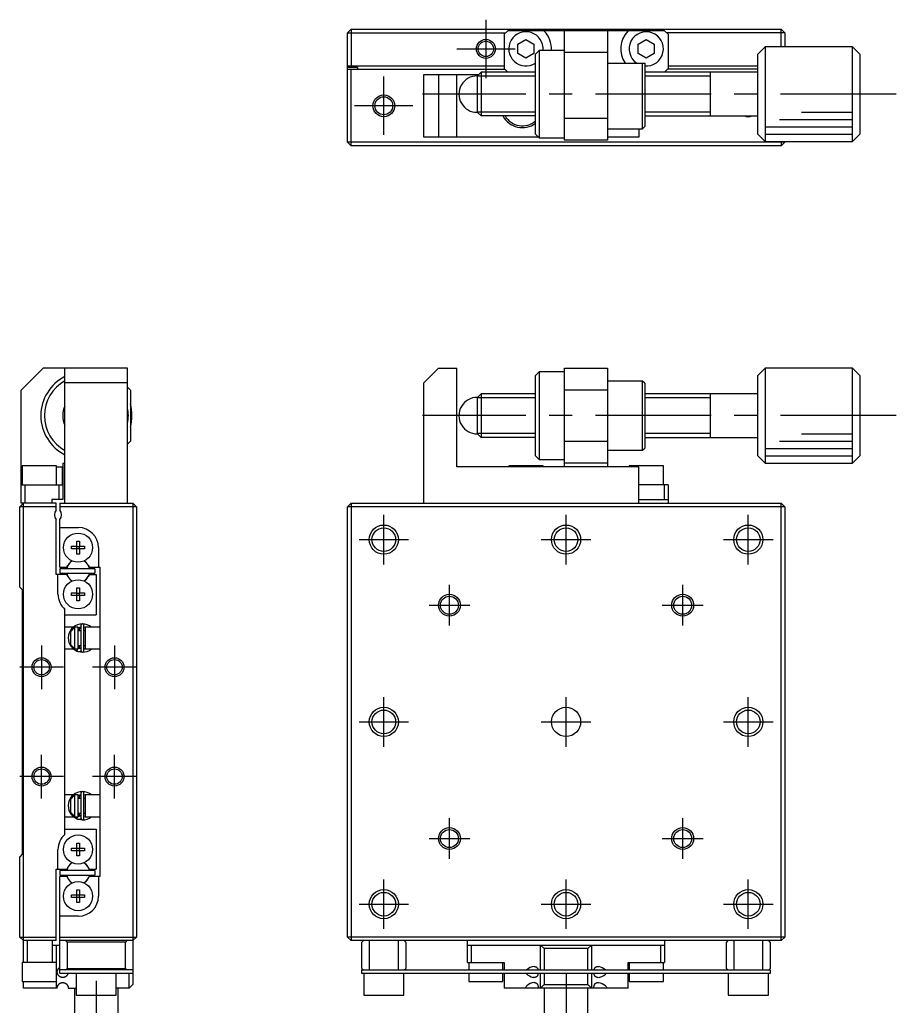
# Model space of a CAD drawing. Extents: x 0 to 259, y -8 to 199.
# Drawn here: x 0 to 120.2, y 64 to 199.3 of the extents above; entities that cross this region are included whole.
import ezdxf

# ---------------------------------------------------------------- set-up
doc = ezdxf.new("R2010")
doc.units = 0
doc.header["$LTSCALE"] = 0.5
doc.linetypes.add('CENTER', pattern=[50.8, 31.75, -6.35, 6.35, -6.35])
for name, color, linetype in [('MSM_CENTER', 1, 'CENTER'), ('MSM_CONTINUOUS', 7, 'CONTINUOUS'), ('MSM_NARROW', 5, 'CONTINUOUS')]:
    doc.layers.add(name, color=color, linetype=linetype)

msp = doc.modelspace()

# ---------------------------------------------------------------- linework, layer by layer
at = {"layer": 'MSM_CENTER'}
for p, q in [((63.944929, 199.299999), (63.944929, 191.300001)), ((59.94493, 195.300001), (67.944929, 195.300001)), ((49.944929, 183.500001), (49.944929, 191.499999)), ((120.244929, 189.1), (55.244929, 189.1)), ((53.944928, 187.499999), (45.944929, 187.499999)), ((120.244929, 145), (55.244929, 145)), ((49.944929, 124.6), (49.944929, 131.4)), ((74.944929, 124.6), (74.944929, 131.4)), ((99.944929, 124.6), (99.944929, 131.4)), ((46.544929, 128), (53.344929, 128)), ((71.544929, 128), (78.344929, 128)), ((96.544929, 128), (103.344929, 128)), ((58.944929, 116.2), (58.944929, 121.8)), ((90.944929, 116.2), (90.944929, 121.8)), ((56.144929, 119), (61.744929, 119)), ((88.144929, 119), (93.744929, 119)), ((3, 113.500001), (3, 107.499999)), ((13, 113.500001), (13, 107.499999)), ((6.000002, 110.5), (-0.000001, 110.5)), ((16.000002, 110.5), (9.999999, 110.5)), ((49.944929, 99.6), (49.944929, 106.4)), ((74.944929, 99.6), (74.944929, 106.4)), ((99.944929, 99.6), (99.944929, 106.4)), ((46.544929, 103), (53.344929, 103)), ((71.544929, 103), (78.344929, 103)), ((96.544929, 103), (103.344929, 103)), ((3, 92.499999), (3, 98.500001)), ((13, 92.499999), (13, 98.500001)), ((6.000002, 95.5), (-0.000001, 95.5)), ((16.000002, 95.5), (9.999999, 95.5)), ((58.944929, 84.2), (58.944929, 89.8)), ((90.944929, 84.2), (90.944929, 89.8)), ((56.144929, 87), (61.744929, 87)), ((88.144929, 87), (93.744929, 87)), ((49.944929, 74.6), (49.944929, 81.4)), ((74.944929, 74.6), (74.944929, 81.4)), ((99.944929, 74.6), (99.944929, 81.4)), ((46.544929, 78), (53.344929, 78)), ((71.544929, 78), (78.344929, 78)), ((96.544929, 78), (103.344929, 78)), ((74.944929, 68.5), (74.944929, 51.5)), ((10.5, 67.5), (10.5, 51.5))]:
    msp.add_line(p, q, dxfattribs=at)
at = {"layer": 'MSM_CONTINUOUS'}
for p, q in [((44.944929, 197.5), (45.444929, 198)), ((45.444929, 198), (45.444929, 193)), ((45.444929, 198), (104.444929, 198)), ((66.944929, 197.8), (66.444929, 197.3)), ((88.444929, 197.8), (66.944929, 197.8)), ((71.992457, 197.8), (71.963085, 197.730821)), ((74.744929, 182.8), (74.744929, 197.8)), ((80.644929, 197.8), (80.644929, 182.8)), ((83.426774, 197.730821), (83.397402, 197.8)), ((88.944929, 197.3), (88.444929, 197.8)), ((104.444929, 195.6), (104.444929, 198)), ((104.944929, 197.5), (104.444929, 198)), ((44.944929, 182.5), (44.944929, 197.5)), ((44.944929, 197.5), (66.644929, 197.5)), ((66.444929, 197.3), (66.444929, 192.6)), ((68.344929, 195.935085), (69.444929, 196.570171)), ((69.444929, 196.570171), (70.544929, 195.935085)), ((84.844929, 195.935085), (85.944929, 196.570171)), ((85.944929, 196.570171), (87.044929, 195.935085)), ((104.944929, 197.5), (88.744929, 197.5)), ((88.944929, 197.3), (88.944929, 192.6)), ((104.944929, 197.5), (104.944929, 195.6)), ((68.344929, 194.664915), (68.344929, 195.935085)), ((70.544929, 195.935085), (70.544929, 194.664915)), ((71.244929, 195.1), (70.744929, 194.6)), ((71.244929, 195.1), (71.244929, 183.1)), ((74.744929, 195.1), (71.244929, 195.1)), ((84.844929, 194.664915), (84.844929, 195.935085)), ((87.044929, 195.935085), (87.044929, 194.664915)), ((102.244929, 195.6), (101.244929, 194.6)), ((102.244929, 195.6), (102.244929, 182.6)), ((114.244929, 195.6), (102.244929, 195.6)), ((114.244929, 182.6), (114.244929, 195.6)), ((115.244929, 194.6), (114.244929, 195.6)), ((69.444929, 194.029829), (68.344929, 194.664915)), ((70.544929, 194.664915), (69.444929, 194.029829)), ((70.744929, 183.6), (70.744929, 194.6)), ((80.644929, 194.8), (74.744929, 194.8)), ((85.944929, 194.029829), (84.844929, 194.664915)), ((87.044929, 194.664915), (85.944929, 194.029829)), ((101.244929, 183.6), (101.244929, 194.6)), ((115.244929, 194.6), (115.244929, 183.6)), ((44.944929, 193), (66.444929, 193)), ((46.344929, 192.75), (44.944929, 192.75)), ((44.944929, 192.5), (66.544929, 192.5)), ((45.444929, 182), (45.444929, 192.5)), ((46.344929, 192.75), (46.344929, 192.5)), ((66.444929, 192.6), (66.944929, 192.1)), ((80.644929, 193.35), (85.744929, 193.35)), ((85.444929, 184.35), (85.444929, 193.35)), ((85.744929, 193.35), (85.744929, 184.65)), ((88.444929, 192.1), (88.944929, 192.6)), ((101.244929, 192.5), (88.844929, 192.5)), ((88.944929, 193), (101.244929, 193)), ((55.444929, 183.2), (55.444929, 191.8)), ((55.444929, 191.8), (62.986429, 191.8)), ((57.444929, 191.8), (57.444929, 183.2)), ((59.944929, 183.2), (59.944929, 191.8)), ((62.744929, 191.5585), (63.286429, 192.1)), ((62.744929, 191.5585), (62.744929, 186.6415)), ((63.286429, 192.1), (63.286429, 186.1)), ((70.74493, 192.1), (63.286429, 192.1)), ((101.244929, 192.1), (85.744929, 192.1)), ((94.744929, 186.099995), (94.744929, 192.100005)), ((63.286429, 186.1), (62.744929, 186.6415)), ((70.74493, 186.1), (63.286429, 186.1)), ((74.744929, 185.8), (80.644929, 185.8)), ((85.744929, 186.1), (101.244929, 186.1)), ((80.644929, 184.35), (85.444929, 184.35)), ((84.944929, 184.35), (84.944929, 183.2)), ((85.444929, 184.35), (85.744929, 184.65)), ((71.144929, 183.2), (55.444929, 183.2)), ((70.744929, 183.6), (71.244929, 183.1)), ((71.244929, 183.1), (74.744929, 183.1)), ((80.644929, 182.8), (74.744929, 182.8)), ((84.944929, 183.2), (80.644929, 183.2)), ((101.244929, 183.6), (102.244929, 182.6)), ((114.244929, 182.6), (115.244929, 183.6)), ((104.944929, 182.5), (44.944929, 182.5)), ((45.444929, 182), (44.944929, 182.5)), ((104.444929, 182), (45.444929, 182)), ((102.244929, 182.6), (114.244929, 182.6)), ((104.444929, 182.6), (104.444929, 182)), ((104.944929, 182.5), (104.444929, 182)), ((104.944929, 182.6), (104.944929, 182.5)), ((3.2, 151.5), (0.2, 148.5)), ((14.8, 151.5), (3.2, 151.5)), ((6.2, 133), (6.2, 151.5)), ((14.8, 133), (14.8, 151.5)), ((57.444929, 151.5), (55.444929, 149.5)), ((57.444929, 151.5), (59.944929, 151.5)), ((59.944929, 138), (59.944929, 151.5)), ((71.244929, 151), (70.744929, 150.5)), ((70.744929, 139.5), (70.744929, 150.5)), ((71.244929, 151), (71.244929, 139)), ((74.744929, 151), (71.244929, 151)), ((74.744929, 151.5), (80.644929, 151.5)), ((74.744929, 138), (74.744929, 151.5)), ((80.644929, 151.5), (80.644929, 138)), ((102.244929, 151.5), (101.244929, 150.5)), ((101.244929, 139.5), (101.244929, 150.5)), ((102.244929, 151.5), (102.244929, 138.5)), ((114.244929, 151.5), (102.244929, 151.5)), ((114.244929, 138.5), (114.244929, 151.5)), ((115.244929, 150.5), (114.244929, 151.5)), ((115.244929, 150.5), (115.244929, 139.5)), ((14.8, 149.5), (6.2, 149.5)), ((15.2, 148.5), (14.8, 148.9)), ((55.444929, 133), (55.444929, 149.5)), ((85.444929, 149.75), (80.644929, 149.75)), ((85.444929, 140.25), (85.444929, 149.75)), ((85.744929, 149.45), (85.444929, 149.75)), ((85.744929, 149.45), (85.744929, 140.55)), ((0.2, 133), (0.2, 148.5)), ((15.2, 148.5), (15.2, 141.5)), ((62.744929, 147.4585), (63.286429, 148)), ((63.286429, 148), (63.286429, 142)), ((70.74493, 148), (63.286429, 148)), ((80.644929, 148.5), (74.744929, 148.5)), ((101.244929, 148), (85.744949, 148)), ((94.744929, 141.999995), (94.744929, 148.000005)), ((62.744929, 147.4585), (62.744929, 142.5415)), ((63.286429, 142), (62.744929, 142.5415)), ((14.8, 141.1), (15.2, 141.5)), ((70.74493, 142), (63.286429, 142)), ((74.744929, 141.5), (80.644929, 141.5)), ((85.744949, 142), (101.244929, 142)), ((70.744929, 139.5), (71.244929, 139)), ((80.644929, 140.25), (85.444929, 140.25)), ((85.444929, 140.25), (85.744929, 140.55)), ((101.244929, 139.5), (102.244929, 138.5)), ((114.244929, 138.5), (115.244929, 139.5)), ((5.05, 138.1), (0.35, 138.1)), ((0.35, 138.1), (0.35, 135.5)), ((5.05, 135.5), (5.05, 138.1)), ((5.9, 138.5), (5.9, 133.5)), ((5.9, 138.5), (6.2, 138.5)), ((71.794929, 138.1), (67.094929, 138.1)), ((67.094929, 138.1), (67.094929, 138)), ((71.244929, 139), (74.744929, 139)), ((71.794929, 138), (71.794929, 138.1)), ((80.644929, 138.5), (74.744929, 138.5)), ((88.294929, 138.1), (83.594929, 138.1)), ((83.594929, 138.1), (83.594929, 138)), ((88.294929, 135.5), (88.294929, 138.1)), ((102.244929, 138.5), (114.244929, 138.5)), ((0.2, 138), (0.35, 138)), ((0.269179, 138), (0.269179, 135.5)), ((5.05, 138), (5.9, 138)), ((5.859736, 135.5), (5.859736, 138)), ((84.944929, 138), (59.944929, 138)), ((84.944929, 133), (84.944929, 138)), ((0.2, 135.5), (5.9, 135.5)), ((0.7, 135.5), (0.7, 133)), ((5.4, 133.5), (5.4, 135.5)), ((88.944929, 135.5), (84.944929, 135.5)), ((88.444929, 133.5), (88.444929, 135.5)), ((88.944929, 135.5), (88.944929, 133)), ((0.5, 133), (0, 132.5)), ((5, 133), (0.2, 133)), ((0.5, 70), (0.5, 133)), ((4.4, 133.5), (4.4, 133)), ((5.9, 133.5), (4.4, 133.5)), ((5, 132.061438), (5, 133)), ((5.5, 133), (5.5, 132.061438)), ((5.5, 133), (15.5, 133)), ((15.5, 133), (15.5, 67)), ((16, 132.5), (15.5, 133)), ((45.444929, 133), (44.944929, 132.5)), ((45.444929, 133), (45.444929, 73)), ((45.444929, 133), (104.444929, 133)), ((84.944929, 133.5), (88.944929, 133.5)), ((104.444929, 73), (104.444929, 133)), ((104.944929, 132.5), (104.444929, 133)), ((5, 132.5), (0, 132.5)), ((0, 121.5), (0, 132.5)), ((16, 132.5), (5.5, 132.5)), ((16, 132.5), (16, 73.5)), ((44.944929, 73.5), (44.944929, 132.5)), ((104.944929, 132.5), (44.944929, 132.5)), ((104.944929, 132.5), (104.944929, 73.5)), ((5, 123.2), (5, 130.738562)), ((5.5, 124.2), (5.5, 130.738562)), ((5.5, 129.65), (8.05, 129.65)), ((7.82, 127.786361), (8.18, 127.786361)), ((7.82, 127.08), (7.82, 127.786361)), ((8.18, 127.786361), (8.18, 127.08)), ((7.113639, 127.08), (7.82, 127.08)), ((7.113639, 126.72), (7.113639, 127.08)), ((7.82, 126.72), (7.113639, 126.72)), ((7.830372, 127.069628), (7.82, 127.08)), ((7.830372, 126.730372), (7.82, 126.72)), ((7.82, 126.013639), (7.82, 126.72)), ((8.18, 126.013639), (7.82, 126.013639)), ((7.830372, 127.069628), (8.169628, 127.069628)), ((7.830372, 126.730372), (7.830372, 127.069628)), ((8.169628, 126.730372), (7.830372, 126.730372)), ((8.169628, 127.069628), (8.18, 127.08)), ((8.169628, 127.069628), (8.169628, 126.730372)), ((8.169628, 126.730372), (8.18, 126.72)), ((8.18, 127.08), (8.886361, 127.08)), ((8.18, 126.72), (8.18, 126.013639)), ((8.886361, 126.72), (8.18, 126.72)), ((8.886361, 127.08), (8.886361, 126.72)), ((10.8, 126.9), (10.8, 124.2)), ((6.449194, 123.2), (5, 123.2)), ((5.25, 120.5), (5.25, 123.2)), ((5.5, 124.2), (6.449194, 124.2)), ((10.3, 124), (5.5, 124)), ((5.5, 124), (5.5, 123.4)), ((5.5, 123.4), (10.3, 123.4)), ((6.449194, 124.2), (6.59936, 124.460095)), ((6.59936, 122.939905), (6.449194, 123.2)), ((9.40064, 124.460095), (9.550806, 124.2)), ((9.550806, 123.2), (9.40064, 122.939905)), ((9.550806, 124.2), (11, 124.2)), ((9.550806, 123.2), (10.5, 123.2)), ((10.3, 124), (10.3, 123.4)), ((10.5, 123.2), (10.5, 117.7)), ((11, 124.2), (11, 81.8)), ((0, 121.5), (0.35, 121.15)), ((0.35, 121.15), (0.35, 84.85)), ((7.113639, 120.32), (7.113639, 120.68)), ((7.113639, 120.68), (7.82, 120.68)), ((7.82, 121.386361), (8.18, 121.386361)), ((7.82, 120.68), (7.82, 121.386361)), ((7.830372, 120.669628), (7.82, 120.68)), ((7.830372, 120.669628), (8.169628, 120.669628)), ((7.830372, 120.330372), (7.830372, 120.669628)), ((8.169628, 120.669628), (8.18, 120.68)), ((8.169628, 120.669628), (8.169628, 120.330372)), ((8.18, 121.386361), (8.18, 120.68)), ((8.18, 120.68), (8.886361, 120.68)), ((8.886361, 120.68), (8.886361, 120.32)), ((7.82, 120.32), (7.113639, 120.32)), ((7.830372, 120.330372), (7.82, 120.32)), ((7.82, 119.613639), (7.82, 120.32)), ((8.18, 119.613639), (7.82, 119.613639)), ((8.169628, 120.330372), (7.830372, 120.330372)), ((8.169628, 120.330372), (8.18, 120.32)), ((8.18, 120.32), (8.18, 119.613639)), ((8.886361, 120.32), (8.18, 120.32)), ((6.2, 87.579062), (6.2, 118.420938)), ((6.2, 117.7), (10.5, 117.7)), ((7.363755, 116), (6.2, 116)), ((7, 115.416515), (7.5, 115.945683)), ((7, 113.583485), (7, 115.416515)), ((7.5, 116), (7.5, 113)), ((8, 116), (7.5, 116)), ((7.835914, 116.287581), (7.817922, 116.279781)), ((7.830161, 116.284219), (7.826812, 116.283663)), ((7.892355, 116.309821), (7.835469, 116.28844)), ((7.988705, 115.929805), (8.003249, 115.935571)), ((7.999842, 115.93521), (8.404957, 116.043689)), ((8, 113), (8, 116)), ((8.405, 115.5), (8, 115.5)), ((8.003249, 115.935571), (8.017511, 115.940387)), ((8.017511, 115.940387), (8.032003, 115.944472)), ((8.032003, 115.944472), (8.04669, 115.947816)), ((8.04669, 115.947816), (8.061532, 115.950406)), ((8.061532, 115.950406), (8.07649, 115.952236)), ((8.07649, 115.952236), (8.091526, 115.9533)), ((8.091526, 115.9533), (8.1066, 115.953595)), ((8.1066, 115.953595), (8.121672, 115.953118)), ((8.121672, 115.953118), (8.136702, 115.951872)), ((8.136702, 115.951872), (8.15165, 115.949859)), ((8.15165, 115.949859), (8.166477, 115.947085)), ((8.166477, 115.947085), (8.181143, 115.943559)), ((8.181143, 115.943559), (8.19561, 115.939291)), ((8.19561, 115.939291), (8.209841, 115.934293)), ((8.2, 115.5), (8.2, 115.938184)), ((8.209841, 115.934293), (8.223799, 115.92858)), ((8.223799, 115.92858), (8.237448, 115.922167)), ((8.237448, 115.922167), (8.250754, 115.915074)), ((8.250754, 115.915074), (8.263683, 115.90732)), ((8.263683, 115.90732), (8.276203, 115.898926)), ((8.276203, 115.898926), (8.288284, 115.889917)), ((8.288284, 115.889917), (8.299897, 115.880316)), ((8.299897, 115.880316), (8.311014, 115.870149)), ((8.311014, 115.870149), (8.321609, 115.859444)), ((8.321609, 115.859444), (8.331657, 115.848229)), ((8.331657, 115.848229), (8.341136, 115.836532)), ((8.341136, 115.836532), (8.350023, 115.824383)), ((8.350023, 115.824383), (8.3583, 115.811814)), ((8.3583, 115.811814), (8.365948, 115.798857)), ((8.365948, 115.798857), (8.37295, 115.785542)), ((8.37295, 115.785542), (8.379291, 115.771903)), ((8.379291, 115.771903), (8.384957, 115.757974)), ((8.384957, 115.757974), (8.389937, 115.743787)), ((8.389937, 115.743787), (8.39422, 115.729378)), ((8.39422, 115.729378), (8.397798, 115.714779)), ((8.397798, 115.714779), (8.400662, 115.700027)), ((8.400662, 115.700027), (8.402807, 115.685156)), ((8.402807, 115.685156), (8.404229, 115.6702)), ((8.404229, 115.6702), (8.404924, 115.655196)), ((8.404924, 115.655196), (8.405, 115.648501)), ((8.405, 116.25), (8.405, 112.75)), ((8.795, 112.75), (8.795, 116.25)), ((9, 115.5), (8.795, 115.5)), ((8.795056, 116.043366), (9.000246, 116.003369)), ((9, 116), (9, 113)), ((11, 116), (9, 116)), ((9.000246, 116.003369), (9.012433, 116.000086)), ((6.2, 113), (7.363385, 113)), ((7.5, 113.054317), (7, 113.583485)), ((7.5, 113), (8, 113)), ((7.806308, 112.72537), (7.827183, 112.716189)), ((7.826603, 112.716381), (7.894304, 112.9398)), ((7.832084, 112.727548), (7.831879, 112.722003)), ((7.831879, 112.722003), (7.832208, 112.717582)), ((7.83282, 112.734179), (7.832084, 112.727548)), ((7.832208, 112.717582), (7.8327, 112.71535)), ((7.8327, 112.71535), (7.83474, 112.711983)), ((7.834084, 112.741853), (7.83282, 112.734179)), ((7.835867, 112.750517), (7.834084, 112.741853)), ((7.83474, 112.711983), (7.835469, 112.71156)), ((7.835469, 112.71156), (7.865636, 112.699506)), ((7.838156, 112.760116), (7.835867, 112.750517)), ((7.840938, 112.770584), (7.838156, 112.760116)), ((7.844192, 112.781853), (7.840938, 112.770584)), ((7.847899, 112.793847), (7.844192, 112.781853)), ((7.852032, 112.806486), (7.847899, 112.793847)), ((7.856565, 112.819686), (7.852032, 112.806486)), ((7.861467, 112.83336), (7.856565, 112.819686)), ((7.866706, 112.847417), (7.861467, 112.83336)), ((7.865636, 112.699506), (7.898055, 112.688347)), ((7.872247, 112.861763), (7.866706, 112.847417)), ((7.878053, 112.876303), (7.872247, 112.861763)), ((7.884085, 112.890939), (7.878053, 112.876303)), ((7.890303, 112.905575), (7.884085, 112.890939)), ((7.884953, 112.692304), (8.572408, 112.556344)), ((7.896667, 112.920113), (7.890303, 112.905575)), ((7.894304, 112.9398), (7.924495, 113.000001)), ((7.903133, 112.934457), (7.896667, 112.920113)), ((7.898055, 112.688347), (7.930982, 112.678824)), ((7.909658, 112.948511), (7.903133, 112.934457)), ((7.9162, 112.962182), (7.909658, 112.948511)), ((7.922714, 112.975378), (7.9162, 112.962182)), ((7.929158, 112.988012), (7.922714, 112.975378)), ((7.935488, 113), (7.929158, 112.988012)), ((7.930982, 112.678824), (7.964334, 112.670961)), ((7.964334, 112.670961), (7.998028, 112.664776)), ((7.986649, 113.070034), (7.974361, 113.075362)), ((7.997025, 113.066788), (7.988705, 113.070195)), ((8.011205, 113.061643), (7.997025, 113.066788)), ((7.998028, 112.664776), (8.031983, 112.660284)), ((8, 113.5), (8.405, 113.5)), ((8.025628, 113.057227), (8.011205, 113.061643)), ((8.040257, 113.053552), (8.025628, 113.057227)), ((8.031983, 112.660284), (8.066115, 112.657494)), ((8.055054, 113.050628), (8.040257, 113.053552)), ((8.06998, 113.048465), (8.055054, 113.050628)), ((8.066115, 112.657494), (8.100341, 112.656415)), ((8.084995, 113.047067), (8.06998, 113.048465)), ((8.100059, 113.046438), (8.084995, 113.047067)), ((8.115133, 113.04658), (8.100059, 113.046438)), ((8.100341, 112.656415), (8.134577, 112.657047)), ((8.130176, 113.047492), (8.115133, 113.04658)), ((8.145149, 113.04917), (8.130176, 113.047492)), ((8.134577, 112.657047), (8.16874, 112.659389)), ((8.160013, 113.051609), (8.145149, 113.04917)), ((8.174729, 113.054801), (8.160013, 113.051609)), ((8.16874, 112.659389), (8.202746, 112.663436)), ((8.189259, 113.058736), (8.174729, 113.054801)), ((8.203566, 113.063403), (8.189259, 113.058736)), ((8.2, 113.061805), (8.2, 113.5)), ((8.202746, 112.663436), (8.236513, 112.669178)), ((8.217614, 113.068786), (8.203566, 113.063403)), ((8.231366, 113.074871), (8.217614, 113.068786)), ((8.244791, 113.08164), (8.231366, 113.074871)), ((8.236513, 112.669178), (8.269957, 112.676601)), ((8.257853, 113.089074), (8.244791, 113.08164)), ((8.270522, 113.097152), (8.257853, 113.089074)), ((8.269957, 112.676601), (8.302996, 112.685686)), ((8.282768, 113.105853), (8.270522, 113.097152)), ((8.294561, 113.115151), (8.282768, 113.105853)), ((8.305874, 113.125024), (8.294561, 113.115151)), ((8.302996, 112.685686), (8.335551, 112.696413)), ((8.316681, 113.135445), (8.305874, 113.125024)), ((8.326957, 113.146386), (8.316681, 113.135445)), ((8.336679, 113.157821), (8.326957, 113.146386)), ((8.335551, 112.696413), (8.367542, 112.708755)), ((8.345824, 113.16972), (8.336679, 113.157821)), ((8.354372, 113.182053), (8.345824, 113.16972)), ((8.362306, 113.194791), (8.354372, 113.182053)), ((8.369606, 113.207901), (8.362306, 113.194791)), ((8.367542, 112.708755), (8.398889, 112.722683)), ((8.376257, 113.221353), (8.369606, 113.207901)), ((8.382244, 113.235113), (8.376257, 113.221353)), ((8.387555, 113.24915), (8.382244, 113.235113)), ((8.392178, 113.26343), (8.387555, 113.24915)), ((8.396102, 113.277918), (8.392178, 113.26343)), ((8.399319, 113.292581), (8.396102, 113.277918)), ((8.398889, 112.722683), (8.406547, 112.726375)), ((8.401823, 113.307385), (8.399319, 113.292581)), ((8.403606, 113.322294), (8.401823, 113.307385)), ((8.404666, 113.337274), (8.403606, 113.322294)), ((8.405, 113.351499), (8.404666, 113.337274)), ((8.795, 113.5), (9, 113.5)), ((9.000203, 112.996632), (8.795023, 112.956318)), ((9, 113), (11, 113)), ((9.011431, 112.999678), (9.000203, 112.996632)), ((7.363755, 93), (6.2, 93)), ((7, 92.416515), (7.5, 92.945683)), ((7, 90.583485), (7, 92.416515)), ((7.5, 93), (7.5, 90)), ((8, 93), (7.5, 93)), ((7.835914, 93.287581), (7.817922, 93.279781)), ((7.830161, 93.284219), (7.826812, 93.283663)), ((7.892355, 93.309821), (7.835469, 93.28844)), ((7.988705, 92.929805), (8.003249, 92.935571)), ((7.999842, 92.93521), (8.404957, 93.043689)), ((8, 90), (8, 93)), ((8.405, 92.5), (8, 92.5)), ((8.003249, 92.935571), (8.017511, 92.940387)), ((8.017511, 92.940387), (8.032003, 92.944472)), ((8.032003, 92.944472), (8.04669, 92.947816)), ((8.04669, 92.947816), (8.061532, 92.950406)), ((8.061532, 92.950406), (8.07649, 92.952236)), ((8.07649, 92.952236), (8.091526, 92.9533)), ((8.091526, 92.9533), (8.1066, 92.953595)), ((8.1066, 92.953595), (8.121672, 92.953118)), ((8.121672, 92.953118), (8.136702, 92.951872)), ((8.136702, 92.951872), (8.15165, 92.949859)), ((8.15165, 92.949859), (8.166477, 92.947085)), ((8.166477, 92.947085), (8.181143, 92.943559)), ((8.181143, 92.943559), (8.19561, 92.939291)), ((8.19561, 92.939291), (8.209841, 92.934293)), ((8.2, 92.5), (8.2, 92.938184)), ((8.209841, 92.934293), (8.223799, 92.92858)), ((8.223799, 92.92858), (8.237448, 92.922167)), ((8.237448, 92.922167), (8.250754, 92.915074)), ((8.250754, 92.915074), (8.263683, 92.90732)), ((8.263683, 92.90732), (8.276203, 92.898926)), ((8.276203, 92.898926), (8.288284, 92.889917)), ((8.288284, 92.889917), (8.299897, 92.880316)), ((8.299897, 92.880316), (8.311014, 92.870149)), ((8.311014, 92.870149), (8.321609, 92.859444)), ((8.321609, 92.859444), (8.331657, 92.848229)), ((8.331657, 92.848229), (8.341136, 92.836532)), ((8.341136, 92.836532), (8.350023, 92.824383)), ((8.350023, 92.824383), (8.3583, 92.811814)), ((8.3583, 92.811814), (8.365948, 92.798857)), ((8.365948, 92.798857), (8.37295, 92.785542)), ((8.37295, 92.785542), (8.379291, 92.771903)), ((8.379291, 92.771903), (8.384957, 92.757974)), ((8.384957, 92.757974), (8.389937, 92.743787)), ((8.389937, 92.743787), (8.39422, 92.729378)), ((8.39422, 92.729378), (8.397798, 92.714779)), ((8.397798, 92.714779), (8.400662, 92.700027)), ((8.400662, 92.700027), (8.402807, 92.685156)), ((8.402807, 92.685156), (8.404229, 92.6702)), ((8.404229, 92.6702), (8.404924, 92.655196)), ((8.404924, 92.655196), (8.405, 92.648501)), ((8.405, 93.25), (8.405, 89.75)), ((8.795, 89.75), (8.795, 93.25)), ((9, 92.5), (8.795, 92.5)), ((8.795056, 93.043366), (9.000246, 93.003369)), ((9, 93), (9, 90)), ((11, 93), (9, 93)), ((9.000246, 93.003369), (9.012433, 93.000086)), ((6.2, 90), (7.363385, 90)), ((7.5, 90.054317), (7, 90.583485)), ((7.5, 90), (8, 90)), ((7.806308, 89.72537), (7.833303, 89.713553)), ((7.826603, 89.716381), (7.894304, 89.9398)), ((7.832084, 89.727548), (7.831879, 89.722003)), ((7.831879, 89.722003), (7.832208, 89.717582)), ((7.83282, 89.734179), (7.832084, 89.727548)), ((7.832208, 89.717582), (7.8327, 89.71535)), ((7.8327, 89.71535), (7.83474, 89.711983)), ((7.834084, 89.741853), (7.83282, 89.734179)), ((7.835867, 89.750517), (7.834084, 89.741853)), ((7.83474, 89.711983), (7.835469, 89.71156)), ((7.835469, 89.71156), (7.865636, 89.699506)), ((7.838156, 89.760116), (7.835867, 89.750517)), ((7.840938, 89.770584), (7.838156, 89.760116)), ((7.844192, 89.781853), (7.840938, 89.770584)), ((7.847899, 89.793847), (7.844192, 89.781853)), ((7.852032, 89.806486), (7.847899, 89.793847)), ((7.856565, 89.819686), (7.852032, 89.806486)), ((7.861467, 89.83336), (7.856565, 89.819686)), ((7.866706, 89.847417), (7.861467, 89.83336)), ((7.865636, 89.699506), (7.898055, 89.688347)), ((7.872247, 89.861763), (7.866706, 89.847417)), ((7.878053, 89.876303), (7.872247, 89.861763)), ((7.884085, 89.890939), (7.878053, 89.876303)), ((7.890303, 89.905575), (7.884085, 89.890939)), ((7.884953, 89.692304), (8.572408, 89.556344)), ((7.896667, 89.920113), (7.890303, 89.905575)), ((7.894304, 89.9398), (7.924495, 90.000001)), ((7.903133, 89.934457), (7.896667, 89.920113)), ((7.898055, 89.688347), (7.930982, 89.678824)), ((7.909658, 89.948511), (7.903133, 89.934457)), ((7.9162, 89.962182), (7.909658, 89.948511)), ((7.922714, 89.975378), (7.9162, 89.962182)), ((7.929158, 89.988012), (7.922714, 89.975378)), ((7.935488, 90), (7.929158, 89.988012)), ((7.930982, 89.678824), (7.964334, 89.670961)), ((7.964334, 89.670961), (7.998028, 89.664776)), ((7.986649, 90.070034), (7.974361, 90.075362)), ((7.997025, 90.066788), (7.988705, 90.070195)), ((8.011205, 90.061643), (7.997025, 90.066788)), ((7.998028, 89.664776), (8.031983, 89.660284)), ((8, 90.5), (8.405, 90.5)), ((8.025628, 90.057227), (8.011205, 90.061643)), ((8.040257, 90.053552), (8.025628, 90.057227)), ((8.031983, 89.660284), (8.066115, 89.657494)), ((8.055054, 90.050628), (8.040257, 90.053552)), ((8.06998, 90.048465), (8.055054, 90.050628)), ((8.066115, 89.657494), (8.100341, 89.656415)), ((8.084995, 90.047067), (8.06998, 90.048465)), ((8.100059, 90.046438), (8.084995, 90.047067)), ((8.115133, 90.04658), (8.100059, 90.046438)), ((8.100341, 89.656415), (8.134577, 89.657047)), ((8.130176, 90.047492), (8.115133, 90.04658)), ((8.145149, 90.04917), (8.130176, 90.047492)), ((8.134577, 89.657047), (8.16874, 89.659389)), ((8.160013, 90.051609), (8.145149, 90.04917)), ((8.174729, 90.054801), (8.160013, 90.051609)), ((8.16874, 89.659389), (8.202746, 89.663436)), ((8.189259, 90.058736), (8.174729, 90.054801)), ((8.203566, 90.063403), (8.189259, 90.058736)), ((8.2, 90.061805), (8.2, 90.5)), ((8.202746, 89.663436), (8.236513, 89.669178)), ((8.217614, 90.068786), (8.203566, 90.063403)), ((8.231366, 90.074871), (8.217614, 90.068786)), ((8.244791, 90.08164), (8.231366, 90.074871)), ((8.236513, 89.669178), (8.269957, 89.676601)), ((8.257853, 90.089074), (8.244791, 90.08164)), ((8.270522, 90.097152), (8.257853, 90.089074)), ((8.269957, 89.676601), (8.302996, 89.685686)), ((8.282768, 90.105853), (8.270522, 90.097152)), ((8.294561, 90.115151), (8.282768, 90.105853)), ((8.305874, 90.125024), (8.294561, 90.115151)), ((8.302996, 89.685686), (8.335551, 89.696413)), ((8.316681, 90.135445), (8.305874, 90.125024)), ((8.326957, 90.146386), (8.316681, 90.135445)), ((8.336679, 90.157821), (8.326957, 90.146386)), ((8.335551, 89.696413), (8.367542, 89.708755)), ((8.345824, 90.16972), (8.336679, 90.157821)), ((8.354372, 90.182053), (8.345824, 90.16972)), ((8.362306, 90.194791), (8.354372, 90.182053)), ((8.369606, 90.207901), (8.362306, 90.194791)), ((8.367542, 89.708755), (8.398889, 89.722683)), ((8.376257, 90.221353), (8.369606, 90.207901)), ((8.382244, 90.235113), (8.376257, 90.221353)), ((8.387555, 90.24915), (8.382244, 90.235113)), ((8.392178, 90.26343), (8.387555, 90.24915)), ((8.396102, 90.277918), (8.392178, 90.26343)), ((8.399319, 90.292581), (8.396102, 90.277918)), ((8.398889, 89.722683), (8.406547, 89.726375)), ((8.401823, 90.307385), (8.399319, 90.292581)), ((8.403606, 90.322294), (8.401823, 90.307385)), ((8.404666, 90.337274), (8.403606, 90.322294)), ((8.405, 90.351499), (8.404666, 90.337274)), ((8.795, 90.5), (9, 90.5)), ((9.000203, 89.996632), (8.795023, 89.956318)), ((9, 90), (11, 90)), ((9.011431, 89.999678), (9.000203, 89.996632)), ((6.2, 88.3), (10.5, 88.3)), ((10.5, 88.3), (10.5, 82.8)), ((5.25, 82.8), (5.25, 85.5)), ((7.113639, 85.32), (7.113639, 85.68)), ((7.113639, 85.68), (7.82, 85.68)), ((7.82, 85.32), (7.113639, 85.32)), ((7.82, 86.386361), (8.18, 86.386361)), ((7.82, 85.68), (7.82, 86.386361)), ((7.830372, 85.669628), (7.82, 85.68)), ((7.830372, 85.330372), (7.82, 85.32)), ((7.82, 84.613639), (7.82, 85.32)), ((7.830372, 85.669628), (8.169628, 85.669628)), ((7.830372, 85.330372), (7.830372, 85.669628)), ((8.169628, 85.330372), (7.830372, 85.330372)), ((8.169628, 85.669628), (8.18, 85.68)), ((8.169628, 85.669628), (8.169628, 85.330372)), ((8.169628, 85.330372), (8.18, 85.32)), ((8.18, 86.386361), (8.18, 85.68)), ((8.18, 85.68), (8.886361, 85.68)), ((8.18, 85.32), (8.18, 84.613639)), ((8.886361, 85.32), (8.18, 85.32)), ((8.886361, 85.68), (8.886361, 85.32)), ((0.35, 84.85), (0, 84.5)), ((0, 73.5), (0, 84.5)), ((8.18, 84.613639), (7.82, 84.613639)), ((5, 73), (5, 82.8)), ((5, 82.8), (6.449194, 82.8)), ((10.3, 82.6), (5.5, 82.6)), ((5.5, 82.6), (5.5, 82)), ((6.59936, 83.060095), (6.449194, 82.8)), ((9.550806, 82.8), (9.40064, 83.060095)), ((9.550806, 82.8), (10.5, 82.8)), ((10.3, 82.6), (10.3, 82)), ((5.5, 82), (10.3, 82)), ((5.5, 68.5), (5.5, 81.8)), ((6.449194, 81.8), (5.5, 81.8)), ((6.449194, 81.8), (6.59936, 81.539905)), ((9.40064, 81.539905), (9.550806, 81.8)), ((11, 81.8), (9.550806, 81.8)), ((10.8, 81.8), (10.8, 79.1)), ((7.82, 79.986361), (8.18, 79.986361)), ((7.82, 79.28), (7.82, 79.986361)), ((8.18, 79.986361), (8.18, 79.28)), ((7.113639, 78.92), (7.113639, 79.28)), ((7.113639, 79.28), (7.82, 79.28)), ((7.82, 78.92), (7.113639, 78.92)), ((7.830372, 79.269628), (7.82, 79.28)), ((7.830372, 78.930372), (7.82, 78.92)), ((7.82, 78.213639), (7.82, 78.92)), ((7.830372, 79.269628), (8.169628, 79.269628)), ((7.830372, 78.930372), (7.830372, 79.269628)), ((8.169628, 78.930372), (7.830372, 78.930372)), ((8.169628, 79.269628), (8.18, 79.28)), ((8.169628, 79.269628), (8.169628, 78.930372)), ((8.169628, 78.930372), (8.18, 78.92)), ((8.18, 79.28), (8.886361, 79.28)), ((8.886361, 78.92), (8.18, 78.92)), ((8.18, 78.92), (8.18, 78.213639)), ((8.886361, 79.28), (8.886361, 78.92)), ((8.18, 78.213639), (7.82, 78.213639)), ((8.05, 76.35), (5.5, 76.35)), ((0, 73.5), (5, 73.5)), ((0, 73.5), (0.5, 73)), ((5.5, 73.5), (16, 73.5)), ((16, 73.5), (15.5, 73)), ((44.944929, 73.5), (45.444929, 73)), ((104.944929, 73.5), (44.944929, 73.5)), ((104.444929, 73), (104.944929, 73.5)), ((5, 73), (0.5, 73)), ((1, 73), (1, 70)), ((4.5, 70), (4.5, 73)), ((4.5, 72.4), (5.5, 72.4)), ((5, 72.4), (5, 70)), ((15.5, 73), (5.5, 73)), ((6.5, 72.8), (6.3, 73)), ((6.5, 72.8), (6.5, 69.2)), ((14.5, 72.8), (6.5, 72.8)), ((14.7, 73), (14.5, 72.8)), ((14.5, 69.2), (14.5, 72.8)), ((104.444929, 73), (45.444929, 73)), ((47.144929, 73), (46.944929, 72.8)), ((46.944929, 69.2), (46.944929, 72.8)), ((47.944929, 73), (47.944929, 69)), ((51.944929, 69), (51.944929, 73)), ((52.944929, 72.8), (52.744929, 73)), ((52.944929, 72.8), (52.944929, 69.2)), ((61.444929, 70), (61.444929, 73)), ((61.444929, 72.4), (88.444929, 72.4)), ((61.944929, 72.4), (61.944929, 70)), ((71.444929, 69), (71.444929, 72.4)), ((71.944929, 71.9), (71.444929, 72.4)), ((71.944929, 71.9), (71.944929, 69)), ((77.944929, 71.9), (71.944929, 71.9)), ((78.444929, 72.4), (77.944929, 71.9)), ((77.944929, 69), (77.944929, 71.9)), ((78.444929, 72.4), (78.444929, 69)), ((87.944929, 70), (87.944929, 72.4)), ((88.444929, 73), (88.444929, 70)), ((97.144929, 73), (96.944929, 72.8)), ((96.944929, 69.2), (96.944929, 72.8)), ((97.944929, 73), (97.944929, 69)), ((101.944929, 69), (101.944929, 73)), ((102.944929, 72.8), (102.744929, 73)), ((102.944929, 72.8), (102.944929, 69.2)), ((5.05, 70), (0.35, 70)), ((0.35, 70), (0.35, 67.4)), ((5.05, 67.4), (5.05, 70)), ((5.208668, 68.991242), (5.224886, 69.027174)), ((5.224886, 69.027174), (5.242377, 69.060941)), ((5.242377, 69.060941), (5.261019, 69.092806)), ((5.261019, 69.092806), (5.280689, 69.123029)), ((5.280689, 69.123029), (5.310361, 69.163527)), ((5.310361, 69.163527), (5.342169, 69.201376)), ((5.342169, 69.201376), (5.376062, 69.236674)), ((5.376062, 69.236674), (5.411992, 69.269516)), ((5.411992, 69.269516), (5.451087, 69.300823)), ((5.451087, 69.300823), (5.492395, 69.329586)), ((5.492395, 69.329586), (5.499838, 69.334326)), ((6.3, 69), (6.5, 69.2)), ((6.5, 69.2), (14.5, 69.2)), ((14.5, 69.2), (14.7, 69)), ((46.944929, 69.2), (47.144929, 69)), ((52.744929, 69), (52.944929, 69.2)), ((61.444929, 70), (66.444929, 70)), ((61.594929, 70), (61.594929, 69)), ((66.294929, 69), (66.294929, 70)), ((66.444929, 70), (66.444929, 69)), ((70.587337, 69.45), (70.589389, 69.449997)), ((70.589389, 69.449997), (70.624989, 69.448968)), ((70.624989, 69.448968), (70.659989, 69.446024)), ((70.659989, 69.446024), (70.694289, 69.441079)), ((70.694289, 69.441079), (70.727787, 69.434046)), ((70.727787, 69.434046), (70.760384, 69.424837)), ((70.760384, 69.424837), (70.791979, 69.413366)), ((70.791979, 69.413366), (70.82247, 69.399546)), ((70.82247, 69.399546), (70.846211, 69.386611)), ((70.846211, 69.386611), (70.869261, 69.37199)), ((70.869261, 69.37199), (70.891557, 69.355683)), ((70.891557, 69.355683), (70.913038, 69.337691)), ((70.913038, 69.337691), (70.933641, 69.318014)), ((70.933641, 69.318014), (70.953305, 69.296654)), ((70.953305, 69.296654), (70.971967, 69.273611)), ((70.971967, 69.273611), (70.987576, 69.251851)), ((70.987576, 69.251851), (71.002448, 69.228664)), ((71.002448, 69.228664), (71.016554, 69.204123)), ((71.016554, 69.204123), (71.029863, 69.178299)), ((71.029863, 69.178299), (71.042344, 69.151265)), ((71.042344, 69.151265), (71.053967, 69.123093)), ((71.053967, 69.123093), (71.064701, 69.093856)), ((71.064701, 69.093856), (71.074517, 69.063626)), ((71.074517, 69.063626), (71.083469, 69.03228)), ((71.083469, 69.03228), (71.091535, 69)), ((78.798324, 69), (78.80618, 69.031444)), ((78.80618, 69.031444), (78.814912, 69.062081)), ((78.814912, 69.062081), (78.824498, 69.091822)), ((78.824498, 69.091822), (78.834915, 69.120574)), ((78.834915, 69.120574), (78.846142, 69.148245)), ((78.846142, 69.148245), (78.858158, 69.174744)), ((78.858158, 69.174744), (78.870939, 69.19998)), ((78.870939, 69.19998), (78.886801, 69.227769)), ((78.886801, 69.227769), (78.903742, 69.253944)), ((78.903742, 69.253944), (78.921705, 69.278464)), ((78.921705, 69.278464), (78.940633, 69.301282)), ((78.940633, 69.301282), (78.96047, 69.322356)), ((78.96047, 69.322356), (78.981156, 69.34164)), ((78.981156, 69.34164), (79.004651, 69.360646)), ((79.004651, 69.360646), (79.029168, 69.377688)), ((79.029168, 69.377688), (79.054631, 69.392802)), ((79.054631, 69.392802), (79.080959, 69.406019)), ((79.080959, 69.406019), (79.108074, 69.417375)), ((79.108074, 69.417375), (79.135899, 69.426902)), ((79.135899, 69.426902), (79.173397, 69.436735)), ((79.173397, 69.436735), (79.212122, 69.443754)), ((79.212122, 69.443754), (79.251945, 69.448097)), ((79.251945, 69.448097), (79.292734, 69.449898)), ((79.292734, 69.449898), (79.302624, 69.45)), ((79.302624, 69.45), (79.419592, 69.441416)), ((83.444929, 69), (83.444929, 70)), ((83.444929, 70), (88.444929, 70)), ((83.594929, 70), (83.594929, 69)), ((88.294929, 69), (88.294929, 70)), ((96.944929, 69.2), (97.144929, 69)), ((102.744929, 69), (102.944929, 69.2)), ((5.150002, 68.699249), (5.150086, 68.711264)), ((5.15011, 68.687235), (5.150002, 68.699249)), ((5.150086, 68.711264), (5.15036, 68.723234)), ((5.150408, 68.675271), (5.15011, 68.687235)), ((5.15036, 68.723234), (5.150904, 68.736746)), ((5.150874, 68.663808), (5.150408, 68.675271)), ((5.151512, 68.652416), (5.150874, 68.663808)), ((5.150904, 68.736746), (5.151688, 68.750172)), ((5.152315, 68.641128), (5.151512, 68.652416)), ((5.151688, 68.750172), (5.1527, 68.763467)), ((5.153276, 68.629976), (5.152315, 68.641128)), ((5.1527, 68.763467), (5.153928, 68.776589)), ((5.154803, 68.615266), (5.153276, 68.629976)), ((5.153928, 68.776589), (5.155361, 68.789493)), ((5.156592, 68.60081), (5.154803, 68.615266)), ((5.155361, 68.789493), (5.156987, 68.802136)), ((5.158623, 68.58663), (5.156592, 68.60081)), ((5.156987, 68.802136), (5.159968, 68.821874)), ((5.160878, 68.572749), (5.158623, 68.58663)), ((5.159968, 68.821874), (5.163378, 68.841036)), ((5.163338, 68.559192), (5.160878, 68.572749)), ((5.165985, 68.54598), (5.163338, 68.559192)), ((5.163378, 68.841036), (5.16718, 68.859617)), ((5.172663, 68.516947), (5.165985, 68.54598)), ((5.16718, 68.859617), (5.171333, 68.877613)), ((5.171333, 68.877613), (5.175798, 68.895021)), ((5.180154, 68.48931), (5.172663, 68.516947)), ((5.175798, 68.895021), (5.180538, 68.911834)), ((5.188379, 68.462978), (5.180154, 68.48931)), ((5.180538, 68.911834), (5.193844, 68.952882)), ((5.197258, 68.437859), (5.188379, 68.462978)), ((5.193844, 68.952882), (5.208668, 68.991242)), ((5.206711, 68.413862), (5.197258, 68.437859)), ((5.216659, 68.390896), (5.206711, 68.413862)), ((5.23783, 68.347783), (5.216659, 68.390896)), ((5.260841, 68.307571), (5.23783, 68.347783)), ((5.285567, 68.269916), (5.260841, 68.307571)), ((5.317055, 68.228079), (5.285567, 68.269916)), ((5.350876, 68.189096), (5.317055, 68.228079)), ((5.386978, 68.152879), (5.350876, 68.189096)), ((5.425307, 68.119339), (5.386978, 68.152879)), ((5.464719, 68.08923), (5.425307, 68.119339)), ((5.506298, 68.06163), (5.464719, 68.08923)), ((15.5, 69), (5.5, 69)), ((15.5, 68.5), (5.5, 68.5)), ((5.549997, 68.036669), (5.506298, 68.06163)), ((5.595773, 68.014474), (5.549997, 68.036669)), ((5.645564, 67.994476), (5.595773, 68.014474)), ((5.69761, 67.977822), (5.645564, 67.994476)), ((5.751786, 67.964791), (5.69761, 67.977822)), ((5.79264, 67.957725), (5.751786, 67.964791)), ((5.834593, 67.952858), (5.79264, 67.957725)), ((5.877537, 67.950337), (5.834593, 67.952858)), ((5.921364, 67.950304), (5.877537, 67.950337)), ((5.966066, 67.952917), (5.921364, 67.950304)), ((6.011507, 67.958337), (5.966066, 67.952917)), ((6.057485, 67.966721), (6.011507, 67.958337)), ((6.091276, 67.974804), (6.057485, 67.966721)), ((6.125235, 67.984624), (6.091276, 67.974804)), ((6.159239, 67.99623), (6.125235, 67.984624)), ((6.193163, 68.00967), (6.159239, 67.99623)), ((6.224989, 68.024084), (6.193163, 68.00967)), ((6.256658, 68.040269), (6.224989, 68.024084)), ((6.288017, 68.058221), (6.256658, 68.040269)), ((6.318913, 68.077936), (6.288017, 68.058221)), ((6.349192, 68.099411), (6.318913, 68.077936)), ((6.378702, 68.12264), (6.349192, 68.099411)), ((6.4062, 68.146595), (6.378702, 68.12264)), ((6.43283, 68.172186), (6.4062, 68.146595)), ((6.458436, 68.199351), (6.43283, 68.172186)), ((6.476441, 68.220195), (6.458436, 68.199351)), ((6.493808, 68.241866), (6.476441, 68.220195)), ((6.510477, 68.264323), (6.493808, 68.241866)), ((6.526388, 68.287522), (6.510477, 68.264323)), ((6.541967, 68.312219), (6.526388, 68.287522)), ((6.556671, 68.337681), (6.541967, 68.312219)), ((6.570442, 68.363842), (6.556671, 68.337681)), ((6.583223, 68.390636), (6.570442, 68.363842)), ((6.594643, 68.417217), (6.583223, 68.390636)), ((6.60508, 68.444354), (6.594643, 68.417217)), ((6.614492, 68.471973), (6.60508, 68.444354)), ((6.622842, 68.5), (6.614492, 68.471973)), ((7.75, 68.5), (7.75, 65.5)), ((13.25, 65.5), (13.25, 68.5)), ((15, 66.5), (15, 68.5)), ((46.944929, 68.5), (46.944929, 69)), ((46.944929, 69), (102.944929, 69)), ((102.944929, 68.5), (46.944929, 68.5)), ((47.194929, 68.5), (47.194929, 65.5)), ((52.694929, 65.5), (52.694929, 68.5)), ((61.594929, 68.5), (61.594929, 67.4)), ((66.294929, 67.4), (66.294929, 68.5)), ((66.444929, 68.5), (66.444929, 66.5)), ((70.587212, 67.95), (70.455171, 67.960775)), ((70.608092, 67.950304), (70.587212, 67.95)), ((70.643638, 67.95234), (70.608092, 67.950304)), ((70.678545, 67.95638), (70.643638, 67.95234)), ((70.712707, 67.962511), (70.678545, 67.95638)), ((70.746019, 67.970818), (70.712707, 67.962511)), ((70.778373, 67.98139), (70.746019, 67.970818)), ((70.809665, 67.994311), (70.778373, 67.98139)), ((70.839786, 68.00967), (70.809665, 67.994311)), ((70.86346, 68.024084), (70.839786, 68.00967)), ((70.886372, 68.040269), (70.86346, 68.024084)), ((70.908457, 68.058221), (70.886372, 68.040269)), ((70.929649, 68.077936), (70.908457, 68.058221)), ((70.949883, 68.099411), (70.929649, 68.077936)), ((70.969092, 68.12264), (70.949883, 68.099411)), ((70.983882, 68.142771), (70.969092, 68.12264)), ((70.998024, 68.164129), (70.983882, 68.142771)), ((71.01149, 68.186663), (70.998024, 68.164129)), ((71.024254, 68.210321), (71.01149, 68.186663)), ((71.036289, 68.235052), (71.024254, 68.210321)), ((71.047567, 68.260803), (71.036289, 68.235052)), ((71.058063, 68.287522), (71.047567, 68.260803)), ((71.067811, 68.315316), (71.058063, 68.287522)), ((71.076812, 68.344137), (71.067811, 68.315316)), ((71.085052, 68.373881), (71.076812, 68.344137)), ((71.092519, 68.404444), (71.085052, 68.373881)), ((71.099201, 68.435721), (71.092519, 68.404444)), ((71.105084, 68.467607), (71.099201, 68.435721)), ((71.110156, 68.5), (71.105084, 68.467607)), ((71.444929, 66.5), (71.444929, 68.5)), ((71.944929, 68.5), (71.944929, 67)), ((77.944929, 67), (77.944929, 68.5)), ((78.444929, 68.5), (78.444929, 66.5)), ((78.783525, 68.475047), (78.779702, 68.5)), ((78.787814, 68.450424), (78.783525, 68.475047)), ((78.792565, 68.426183), (78.787814, 68.450424)), ((78.799308, 68.395872), (78.792565, 68.426183)), ((78.806837, 68.366211), (78.799308, 68.395872)), ((78.815136, 68.33728), (78.806837, 68.366211)), ((78.824187, 68.30916), (78.815136, 68.33728)), ((78.833973, 68.281932), (78.824187, 68.30916)), ((78.844476, 68.255677), (78.833973, 68.281932)), ((78.855679, 68.230476), (78.844476, 68.255677)), ((78.867565, 68.20641), (78.855679, 68.230476)), ((78.881955, 68.180369), (78.867565, 68.20641)), ((78.897279, 68.155689), (78.881955, 68.180369)), ((78.913493, 68.132404), (78.897279, 68.155689)), ((78.930552, 68.110549), (78.913493, 68.132404)), ((78.94841, 68.09016), (78.930552, 68.110549)), ((78.967022, 68.07127), (78.94841, 68.09016)), ((78.986343, 68.053915), (78.967022, 68.07127)), ((79.010647, 68.03494), (78.986343, 68.053915)), ((79.036026, 68.018016), (79.010647, 68.03494)), ((79.062396, 68.003101), (79.036026, 68.018016)), ((79.089675, 67.990151), (79.062396, 68.003101)), ((79.117779, 67.979122), (79.089675, 67.990151)), ((79.146625, 67.969972), (79.117779, 67.979122)), ((79.176132, 67.962657), (79.146625, 67.969972)), ((79.221059, 67.955006), (79.176132, 67.962657)), ((79.267454, 67.950899), (79.221059, 67.955006)), ((79.302657, 67.95), (79.267454, 67.950899)), ((80.429245, 68.499969), (80.357614, 68.420456)), ((83.444929, 66.5), (83.444929, 68.5)), ((83.594929, 68.5), (83.594929, 67.4)), ((88.294929, 67.4), (88.294929, 68.5)), ((97.194929, 68.5), (97.194929, 65.5)), ((102.694929, 65.5), (102.694929, 68.5)), ((102.944929, 69), (102.944929, 68.5)), ((0.35, 67.4), (5.05, 67.4)), ((0.5, 66.5), (0.5, 67.4)), ((5.15, 66.5), (0.5, 66.5)), ((5, 67.4), (5, 66.5)), ((5.15, 66.5), (5.150094, 66.511811)), ((5.150094, 66.511811), (5.150373, 66.523607)), ((5.150373, 66.523607), (5.150834, 66.535345)), ((5.150834, 66.535345), (5.151473, 66.546985)), ((5.151473, 66.546985), (5.152321, 66.558952)), ((5.152321, 66.558952), (5.153349, 66.57079)), ((5.153349, 66.57079), (5.154549, 66.582472)), ((5.154549, 66.582472), (5.15591, 66.593969)), ((5.15591, 66.593969), (5.158618, 66.613372)), ((5.158618, 66.613372), (5.161751, 66.63224)), ((5.161751, 66.63224), (5.165268, 66.650562)), ((5.165268, 66.650562), (5.169134, 66.668326)), ((5.169134, 66.668326), (5.173307, 66.68552)), ((5.173307, 66.68552), (5.177752, 66.702133)), ((5.177752, 66.702133), (5.187524, 66.734359)), ((5.187524, 66.734359), (5.198247, 66.76487)), ((5.198247, 66.76487), (5.209844, 66.79381)), ((5.209844, 66.79381), (5.222239, 66.821322)), ((5.222239, 66.821322), (5.235357, 66.847549)), ((5.235357, 66.847549), (5.24912, 66.872633)), ((5.24912, 66.872633), (5.274058, 66.913196)), ((5.274058, 66.913196), (5.300862, 66.951214)), ((5.300862, 66.951214), (5.329473, 66.986859)), ((5.329473, 66.986859), (5.359828, 67.020302)), ((5.359828, 67.020302), (5.404189, 67.06275)), ((5.404189, 67.06275), (5.451849, 67.101396)), ((5.451849, 67.101396), (5.502741, 67.136149)), ((5.502741, 67.136149), (5.544405, 67.160346)), ((5.544405, 67.160346), (5.588055, 67.182056)), ((5.588055, 67.182056), (5.63363, 67.201108)), ((5.63363, 67.201108), (5.681068, 67.217334)), ((5.681068, 67.217334), (5.72181, 67.228524)), ((5.72181, 67.228524), (5.763864, 67.237541)), ((5.763864, 67.237541), (5.807129, 67.244228)), ((5.807129, 67.244228), (5.851504, 67.248431)), ((5.851504, 67.248431), (5.896889, 67.249994)), ((5.896889, 67.249994), (5.939302, 67.248956)), ((5.939302, 67.248956), (5.982569, 67.245409)), ((5.982569, 67.245409), (6.026484, 67.239219)), ((6.026484, 67.239219), (6.07084, 67.230255)), ((6.07084, 67.230255), (6.115431, 67.218383)), ((6.115431, 67.218383), (6.160051, 67.203473)), ((6.160051, 67.203473), (6.196596, 67.188859)), ((6.196596, 67.188859), (6.232973, 67.172031)), ((6.232973, 67.172031), (6.268984, 67.152955)), ((6.268984, 67.152955), (6.296385, 67.13669)), ((6.296385, 67.13669), (6.323436, 67.119026)), ((6.323436, 67.119026), (6.350026, 67.099977)), ((6.350026, 67.099977), (6.376042, 67.079555)), ((6.376042, 67.079555), (6.400807, 67.058288)), ((6.400807, 67.058288), (6.424906, 67.035689)), ((6.424906, 67.035689), (6.448224, 67.011805)), ((6.448224, 67.011805), (6.470647, 66.986684)), ((6.470647, 66.986684), (6.492936, 66.959257)), ((6.492936, 66.959257), (6.514121, 66.93051)), ((6.514121, 66.93051), (6.53408, 66.900542)), ((6.53408, 66.900542), (6.55269, 66.869452)), ((6.55269, 66.869452), (6.567, 66.842937)), ((6.567, 66.842937), (6.580314, 66.815697)), ((6.580314, 66.815697), (6.592576, 66.787808)), ((6.592576, 66.787808), (6.603731, 66.75935)), ((6.603731, 66.75935), (6.614074, 66.729329)), ((6.614074, 66.729329), (6.623177, 66.698755)), ((6.623177, 66.698755), (6.630999, 66.66773)), ((6.630999, 66.66773), (6.6375, 66.636358)), ((6.6375, 66.636358), (6.642943, 66.602603)), ((6.642943, 66.602603), (6.646852, 66.568536)), ((6.646852, 66.568536), (6.64921, 66.534291)), ((6.64921, 66.534291), (6.65, 66.5)), ((6.65, 66.5), (7.75, 66.5)), ((7.5, 66.5), (7.5, 62.5)), ((15, 66.5), (13.25, 66.5)), ((13.5, 62.5), (13.5, 66.5)), ((15, 66.5), (15.5, 67)), ((61.594929, 67.4), (66.294929, 67.4)), ((83.444929, 66.5), (66.444929, 66.5)), ((69.381679, 66.5), (69.407501, 66.613372)), ((69.407501, 66.613372), (69.462238, 66.702133)), ((69.462238, 66.702133), (69.547107, 66.79381)), ((70.587328, 67.25), (70.625161, 67.248956)), ((70.625161, 67.248956), (70.665217, 67.245409)), ((70.665217, 67.245409), (70.704324, 67.239219)), ((70.704324, 67.239219), (70.74233, 67.230255)), ((70.74233, 67.230255), (70.779086, 67.218383)), ((70.779086, 67.218383), (70.814441, 67.203473)), ((70.814441, 67.203473), (70.838694, 67.190917)), ((70.838694, 67.190917), (70.862252, 67.17665)), ((70.862252, 67.17665), (70.885051, 67.160668)), ((70.885051, 67.160668), (70.907028, 67.142971)), ((70.907028, 67.142971), (70.928118, 67.123554)), ((70.928118, 67.123554), (70.948257, 67.102416)), ((70.948257, 67.102416), (70.967381, 67.079555)), ((70.967381, 67.079555), (70.983388, 67.057913)), ((70.983388, 67.057913), (70.998648, 67.034805)), ((70.998648, 67.034805), (71.013129, 67.010306)), ((71.013129, 67.010306), (71.026798, 66.984486)), ((71.026798, 66.984486), (71.039624, 66.957418)), ((71.039624, 66.957418), (71.051575, 66.929175)), ((71.051575, 66.929175), (71.062619, 66.899829)), ((71.062619, 66.899829), (71.072722, 66.869452)), ((71.072722, 66.869452), (71.080653, 66.842549)), ((71.080653, 66.842549), (71.087939, 66.814828)), ((71.087939, 66.814828), (71.094571, 66.786379)), ((71.094571, 66.786379), (71.100544, 66.757293)), ((71.100544, 66.757293), (71.105849, 66.727658)), ((71.105849, 66.727658), (71.110478, 66.697564)), ((71.110478, 66.697564), (71.114424, 66.667101)), ((71.114424, 66.667101), (71.11768, 66.636358)), ((71.11768, 66.636358), (71.120449, 66.602603)), ((71.120449, 66.602603), (71.122429, 66.568536)), ((71.122429, 66.568536), (71.123618, 66.534291)), ((71.123618, 66.534291), (71.124015, 66.5)), ((71.444929, 66.5), (71.944929, 67)), ((71.944929, 67), (77.944929, 67)), ((71.944929, 66.5), (71.944929, 62.5)), ((77.944929, 67), (78.444929, 66.5)), ((77.944929, 62.5), (77.944929, 66.5)), ((78.765844, 66.5), (78.766209, 66.532724)), ((78.766209, 66.532724), (78.767303, 66.565464)), ((78.767303, 66.565464), (78.769123, 66.598106)), ((78.769123, 66.598106), (78.771666, 66.630535)), ((78.771666, 66.630535), (78.774928, 66.662638)), ((78.774928, 66.662638), (78.778907, 66.694301)), ((78.778907, 66.694301), (78.7836, 66.725409)), ((78.7836, 66.725409), (78.789018, 66.755946)), ((78.789018, 66.755946), (78.795176, 66.785963)), ((78.795176, 66.785963), (78.802063, 66.815373)), ((78.802063, 66.815373), (78.809664, 66.844089)), ((78.809664, 66.844089), (78.81797, 66.872024)), ((78.81797, 66.872024), (78.826967, 66.899089)), ((78.826967, 66.899089), (78.836643, 66.925197)), ((78.836643, 66.925197), (78.849121, 66.955145)), ((78.849121, 66.955145), (78.862612, 66.983787)), ((78.862612, 66.983787), (78.877074, 67.01105)), ((78.877074, 67.01105), (78.892465, 67.036861)), ((78.892465, 67.036861), (78.908745, 67.061147)), ((78.908745, 67.061147), (78.925872, 67.083835)), ((78.925872, 67.083835), (78.945477, 67.106721)), ((78.945477, 67.106721), (78.96611, 67.127827)), ((78.96611, 67.127827), (78.987703, 67.147153)), ((78.987703, 67.147153), (79.010188, 67.164699)), ((79.010188, 67.164699), (79.033498, 67.180464)), ((79.033498, 67.180464), (79.057568, 67.194448)), ((79.057568, 67.194448), (79.08833, 67.209337)), ((79.08833, 67.209337), (79.120269, 67.221754)), ((79.120269, 67.221754), (79.153275, 67.23179)), ((79.153275, 67.23179), (79.187239, 67.239536)), ((79.187239, 67.239536), (79.222054, 67.245083)), ((79.222054, 67.245083), (79.257611, 67.248523)), ((79.257611, 67.248523), (79.293802, 67.249947)), ((79.293802, 67.249947), (79.302584, 67.25)), ((79.302584, 67.25), (79.449698, 67.236795)), ((80.336898, 66.79887), (80.426557, 66.703708)), ((80.426557, 66.703708), (80.485264, 66.606696)), ((80.485264, 66.606696), (80.50818, 66.5)), ((83.594929, 67.4), (88.294929, 67.4)), ((7.75, 65.5), (13.25, 65.5)), ((47.194929, 65.5), (52.694929, 65.5)), ((97.194929, 65.5), (102.694929, 65.5))]:
    msp.add_line(p, q, dxfattribs=at)
for centre, radius in [((63.94493, 195.300001), 1.0565), ((49.944928, 187.499999), 1.2295), ((8, 126.9), 2), ((49.944929, 128), 1.621), ((74.944929, 128), 1.621), ((99.944929, 128), 1.621), ((8, 120.5), 2), ((58.944929, 119), 1.2295), ((90.944929, 119), 1.2295), ((3, 110.5), 1.0565), ((13, 110.5), 1.0565), ((49.944929, 103), 1.621), ((74.944929, 103), 2), ((99.944929, 103), 1.621), ((3, 95.5), 1.0565), ((13, 95.5), 1.0565), ((58.944929, 87), 1.2295), ((90.944929, 87), 1.2295), ((8, 85.5), 2), ((8, 79.1), 2), ((49.944929, 78), 1.621), ((74.944929, 78), 1.621), ((99.944929, 78), 1.621)]:
    msp.add_circle(centre, radius, dxfattribs=at)
for centre, radius, start, end in [((69.444929, 195.3), 2.35, 355.117858, 303.58619652), ((69.444929, 195.3), 3.5, 356.724171, 43.989014), ((85.944929, 195.3), 3.5, 136.010986, 213.858437), ((85.944929, 195.3), 2.35, 265.117858, 236.07687135), ((62.744929, 189.1), 2.5, 89.05661378, 270.94338622), ((68.944929, 187.5), 3, 207.818139, 306.869898), ((68.944929, 187.5), 2.75, 210.603295, 310.885193), ((8.9, 145), 6, 116.743684, 243.256316), ((8.9, 145), 5.5, 119.400351, 240.599649), ((62.744929, 145), 2.5, 89.05661378, 270.94338622), ((8.9, 145), 3, 154.158067, 205.841933), ((8.9, 145), 6.5, 345.749967, 14.250033), ((8.9, 145), 6, 349.524686, 10.475314), ((5.75, 131.4), 1, 138.590378, 221.409622), ((4.75, 131.4), 1, 318.590378, 41.409622), ((8.05, 126.9), 2.75, 0, 90), ((8, 123.699999), 1.5875, 120.433182, 169.10688895), ((8.114905, 123.585095), 1.75, 121.881533, 150.00000699), ((8, 123.699999), 1.5875, 10.89309, 59.56681233), ((7.885095, 123.585095), 1.75, 30, 58.11848961), ((8, 123.699999), 1.5875, 190.893016, 239.56671758), ((8, 123.699999), 1.5875, 300.433263, 349.10696609), ((8.114905, 123.814905), 1.75, 210, 238.11845216), ((7.885095, 123.814905), 1.75, 301.881533, 330.00002684), ((8, 120.5), 2.75, 180, 229.114807), ((8.600314, 114.499859), 1.94403, 90.734734, 246.839517), ((8.6, 116.25), 0.195, 0, 180), ((8.601079, 114.503835), 1.939975, 50.469098, 89.286231), ((8.6, 112.75), 0.195, 180, 0), ((8.598173, 114.505171), 1.949107, 270.724667, 309.426223), ((8.600314, 91.499859), 1.94403, 90.734734, 246.839517), ((8.6, 93.25), 0.195, 0, 180), ((8.601079, 91.503835), 1.939975, 50.469098, 89.286231), ((8.6, 89.75), 0.195, 180, 0), ((8.598173, 91.505171), 1.949107, 270.724667, 309.426223), ((8, 85.5), 2.75, 130.885193, 180), ((8, 82.299999), 1.5875, 120.433182, 169.10688895), ((8.114905, 82.185095), 1.75, 121.881533, 150.00000699), ((8, 82.299999), 1.5875, 10.89309, 59.56681233), ((7.885095, 82.185095), 1.75, 30, 58.11848961), ((8, 82.299999), 1.5875, 190.893016, 239.56671758), ((8.114905, 82.414905), 1.75, 210, 238.11845216), ((8, 82.299999), 1.5875, 300.433263, 349.10696609), ((7.885095, 82.414905), 1.75, 301.881533, 330.00002684), ((8.05, 79.1), 2.75, 270, 0), ((70.769748, 67.620253), 1.838817, 95.693117, 131.386932), ((79.042144, 67.486812), 1.990715, 49.47983532, 79.07029629), ((70.81225, 69.806289), 1.879742, 224.02564064, 259.04943393), ((79.112649, 69.79413), 1.853893, 275.88266192, 312.18611397), ((70.778541, 65.399918), 1.859937, 95.90079989, 131.4590073), ((79.045297, 65.299852), 1.978709, 49.25077852, 78.20700869)]:
    msp.add_arc(centre, radius, start, end, dxfattribs=at)
at = {"layer": 'MSM_NARROW'}
for p, q in [((70.74493, 191.5585), (62.744929, 191.5585)), ((94.744929, 191.5585), (85.74493, 191.5585)), ((70.74493, 186.6415), (62.744929, 186.6415)), ((94.744929, 186.6415), (85.74493, 186.6415)), ((104.244929, 185.6), (114.244929, 185.6)), ((107.244929, 186.6), (114.244929, 186.6)), ((102.244929, 184.6), (114.244929, 184.6)), ((102.244929, 183.6), (114.244929, 183.6)), ((70.74493, 147.4585), (62.744929, 147.4585)), ((94.744929, 147.4585), (85.74493, 147.4585)), ((70.74493, 142.5415), (62.744929, 142.5415)), ((94.744929, 142.5415), (85.74493, 142.5415)), ((107.244929, 142.5), (114.244929, 142.5)), ((104.244929, 141.5), (114.244929, 141.5)), ((102.244929, 140.5), (114.244929, 140.5)), ((102.244929, 139.5), (114.244929, 139.5))]:
    msp.add_line(p, q, dxfattribs=at)
for centre, radius in [((63.94493, 195.300001), 1.3), ((49.944928, 187.499999), 1.5), ((49.944929, 128), 2), ((74.944929, 128), 2), ((99.944929, 128), 2), ((58.944929, 119), 1.5), ((90.944929, 119), 1.5), ((3, 110.5), 1.3), ((13, 110.5), 1.3), ((49.944929, 103), 2), ((99.944929, 103), 2), ((3, 95.5), 1.3), ((13, 95.5), 1.3), ((58.944929, 87), 1.5), ((90.944929, 87), 1.5), ((49.944929, 78), 2), ((74.944929, 78), 2), ((99.944929, 78), 2)]:
    msp.add_circle(centre, radius, dxfattribs=at)
msp.add_arc((99.944929, 187.5), 1.5, 248.96053, 291.03947, dxfattribs=at)

doc.saveas('drawing.dxf')
